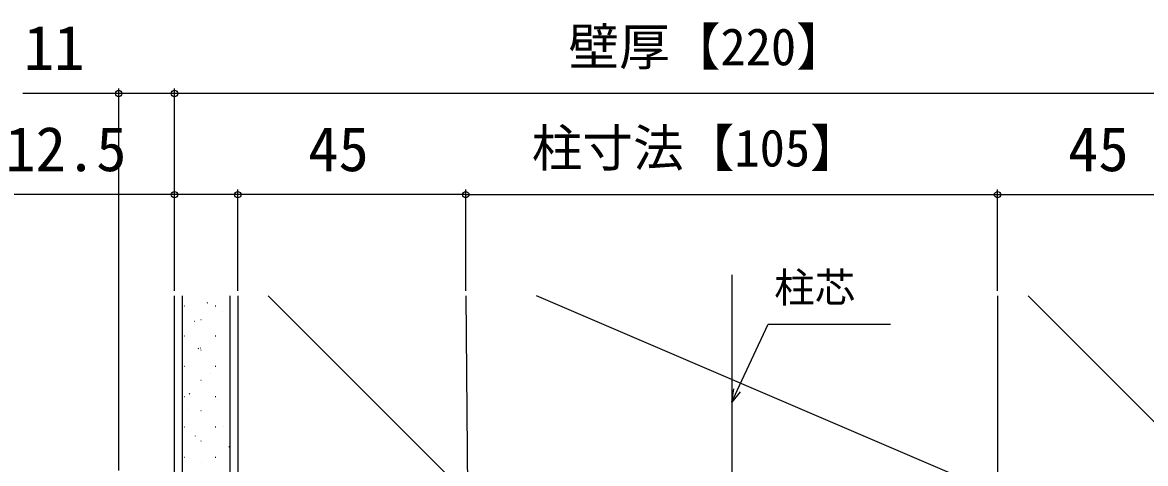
# Model space of a CAD drawing. Units: millimetres, scale not verified. Extents: x -525 to 525, y -783 to 779.
# Drawn here: x -414 to -192.3, y 495.5 to 582.6 of the extents above; entities that cross this region are included whole.
import ezdxf
from ezdxf.enums import TextEntityAlignment as Align

# ---------------------------------------------------------------- set-up
doc = ezdxf.new("R2010")
doc.units = ezdxf.units.MM
doc.header["$LTSCALE"] = 4
for name, color, linetype in [('0-5_YKK_12', 2, 'Continuous'), ('0-8_YKK_D', 6, 'Continuous'), ('0-A_YSS_K', 3, 'Continuous')]:
    doc.layers.add(name, color=color, linetype=linetype)
doc.styles.add('ＭＳ ゴシック', font='')
doc.styles.get('ＭＳ ゴシック').set_extended_font_data('MS Gothic')

msp = doc.modelspace()

# ---------------------------------------------------------------- linework, layer by layer
at = {"layer": '0-5_YKK_12'}
msp.add_line((-273.999, 532.732), (-273.999, 133.597), dxfattribs=at)
at = {"layer": '0-8_YKK_D'}
for p, q in [((-395.001, 494.097), (-395.001, 569.597)), ((-384.001, 529.597), (-384.001, 569.597)), ((-384.001, 529.597), (-384.001, 569.597)), ((-163.998, 568.597), (-384.001, 568.597)), ((-384.001, 529.597), (-384.001, 549.597)), ((-371.501, 529.597), (-371.501, 549.597)), ((-371.501, 529.597), (-371.501, 549.597)), ((-326.501, 548.597), (-371.501, 548.597)), ((-326.501, 529.597), (-326.501, 549.597)), ((-326.501, 529.597), (-326.501, 549.597)), ((-326.501, 548.597), (-221.501, 548.597)), ((-221.501, 529.597), (-221.501, 549.597)), ((-221.501, 529.597), (-221.501, 549.597)), ((-221.501, 548.597), (-176.501, 548.597))]:
    msp.add_line(p, q, dxfattribs=at)
for points in [[(-384.001, 568.597), (-395.001, 568.597), (-413.892, 568.597)], [(-371.501, 548.597), (-384.001, 548.597), (-417.551, 548.597)], [(-273.999, 507.62), (-272.922, 509.931), (-266.822, 523.011), (-242.658, 523.011)], [(-272.302, 509.643), (-273.999, 507.62), (-273.541, 510.22)]]:
    msp.add_lwpolyline(points, dxfattribs=at)
for centre in [(-395.001, 568.597), (-384.001, 568.597), (-384.001, 568.597), (-384.001, 548.597), (-371.501, 548.597), (-371.501, 548.597), (-326.501, 548.597), (-326.501, 548.597), (-221.501, 548.597), (-221.501, 548.597)]:
    msp.add_circle(centre, 0.637, dxfattribs=at)
at = {"layer": '0-A_YSS_K'}
for p, q in [((-384.001, 483.597), (-384.001, 528.597)), ((-382.501, 528.597), (-382.501, 483.597)), ((-373.001, 483.597), (-373.001, 528.597)), ((-371.501, 528.597), (-371.501, 483.597)), ((-326.501, 489.597), (-365.501, 528.597)), ((-326.501, 528.597), (-326.107, 483.597)), ((-221.501, 489.597), (-312.501, 528.597)), ((-221.501, 528.597), (-221.501, 483.597)), ((-176.501, 489.597), (-215.501, 528.597)), ((-382.026, 526.668), (-381.926, 526.668)), ((-377.567, 527.201), (-377.4, 527.311)), ((-375.946, 526.668), (-375.846, 526.668)), ((-374.534, 525.531), (-374.515, 525.538)), ((-380.02, 523.588), (-380.001, 523.595)), ((-378.796, 523.918), (-378.696, 523.918)), ((-382.026, 520.688), (-381.926, 520.688)), ((-375.946, 520.688), (-375.846, 520.688)), ((-379.336, 518.194), (-379.169, 518.305)), ((-378.823, 518.33), (-378.804, 518.337)), ((-378.796, 517.938), (-378.696, 517.938)), ((-382.026, 514.708), (-381.926, 514.708)), ((-375.946, 514.708), (-375.846, 514.708)), ((-376.871, 513.34), (-376.852, 513.346)), ((-378.796, 511.958), (-378.696, 511.958)), ((-382.026, 508.728), (-381.926, 508.728)), ((-381.105, 509.188), (-380.938, 509.298)), ((-375.946, 508.728), (-375.846, 508.728)), ((-375.579, 508.115), (-375.56, 508.122)), ((-381.159, 506.139), (-381.14, 506.146)), ((-378.796, 505.978), (-378.696, 505.978)), ((-382.026, 502.748), (-381.926, 502.748)), ((-375.946, 502.748), (-375.846, 502.748)), ((-374.381, 502.858), (-374.362, 502.864)), ((-379.867, 500.915), (-379.848, 500.922)), ((-378.796, 499.998), (-378.696, 499.998)), ((-382.026, 496.768), (-381.926, 496.768)), ((-375.946, 496.768), (-375.846, 496.768)), ((-373.268, 498.704), (-373.102, 498.814)), ((-378.669, 495.657), (-378.65, 495.664))]:
    msp.add_line(p, q, dxfattribs=at)

# ---------------------------------------------------------------- texts
at = {"layer": '0-8_YKK_D', "style": 'ＭＳ ゴシック'}
for s, height, p in [('11', 8.798, (-413.733, 570.597)), ('壁厚【220】', 7.331, (-306.215, 571.961)), ('12.5', 8.798, (-417.392, 550.597)), ('45', 8.798, (-357.592, 550.597)), ('柱寸法【105】', 7.331, (-313.461, 551.961)), ('45', 8.798, (-207.592, 550.597)), ('柱芯', 5.865, (-265.601, 525.557))]:
    msp.add_text(s, height=height, dxfattribs=at).set_placement(p, align=Align.BOTTOM_LEFT)

doc.saveas('drawing.dxf')
